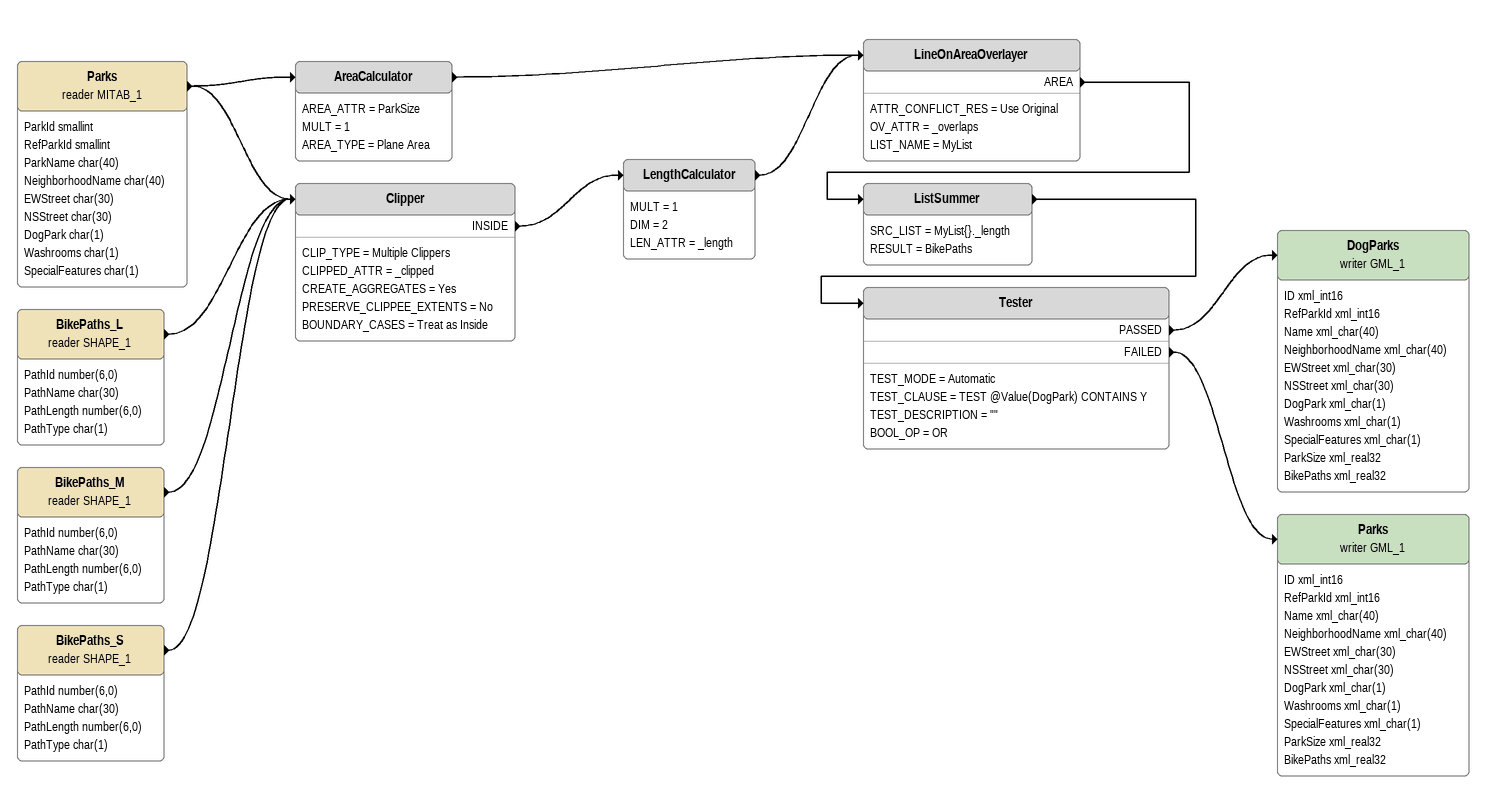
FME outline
Parks (reader MITAB_1)
    attributes: ParkId smallint, RefParkId smallint, ParkName char(40), NeighborhoodName char(40), EWStreet char(30), NSStreet char(30), DogPark char(1), Washrooms char(1), SpecialFeatures char(1)
    -> AreaCalculator
    -> Clipper
AreaCalculator
    AREA_ATTR = ParkSize
    MULT = 1
    AREA_TYPE = Plane Area
    -> LineOnAreaOverlayer
BikePaths_L (reader SHAPE_1)
    attributes: PathId number(6,0), PathName char(30), PathLength number(6,0), PathType char(1)
    -> Clipper
BikePaths_M (reader SHAPE_1)
    attributes: PathId number(6,0), PathName char(30), PathLength number(6,0), PathType char(1)
    -> Clipper
BikePaths_S (reader SHAPE_1)
    attributes: PathId number(6,0), PathName char(30), PathLength number(6,0), PathType char(1)
    -> Clipper
Clipper
    CLIP_TYPE = Multiple Clippers
    CLIPPED_ATTR = _clipped
    CREATE_AGGREGATES = Yes
    PRESERVE_CLIPPEE_EXTENTS = No
    BOUNDARY_CASES = Treat as Inside
    INSIDE -> LengthCalculator
LengthCalculator
    MULT = 1
    DIM = 2
    LEN_ATTR = _length
    -> LineOnAreaOverlayer
LineOnAreaOverlayer
    ATTR_CONFLICT_RES = Use Original
    OV_ATTR = _overlaps
    LIST_NAME = MyList
    AREA -> ListSummer
ListSummer
    SRC_LIST = MyList{}._length
    RESULT = BikePaths
    -> Tester
Tester
    TEST_MODE = Automatic
    TEST_CLAUSE = TEST @Value(DogPark) CONTAINS Y
    TEST_DESCRIPTION = ""
    BOOL_OP = OR
    PASSED -> DogParks (writer GML_1)
    FAILED -> Parks (writer GML_1)
DogParks (writer GML_1)
    attributes: ID xml_int16, RefParkId xml_int16, Name xml_char(40), NeighborhoodName xml_char(40), EWStreet xml_char(30), NSStreet xml_char(30), DogPark xml_char(1), Washrooms xml_char(1), SpecialFeatures xml_char(1), ParkSize xml_real32, BikePaths xml_real32
Parks (writer GML_1)
    attributes: ID xml_int16, RefParkId xml_int16, Name xml_char(40), NeighborhoodName xml_char(40), EWStreet xml_char(30), NSStreet xml_char(30), DogPark xml_char(1), Washrooms xml_char(1), SpecialFeatures xml_char(1), ParkSize xml_real32, BikePaths xml_real32
